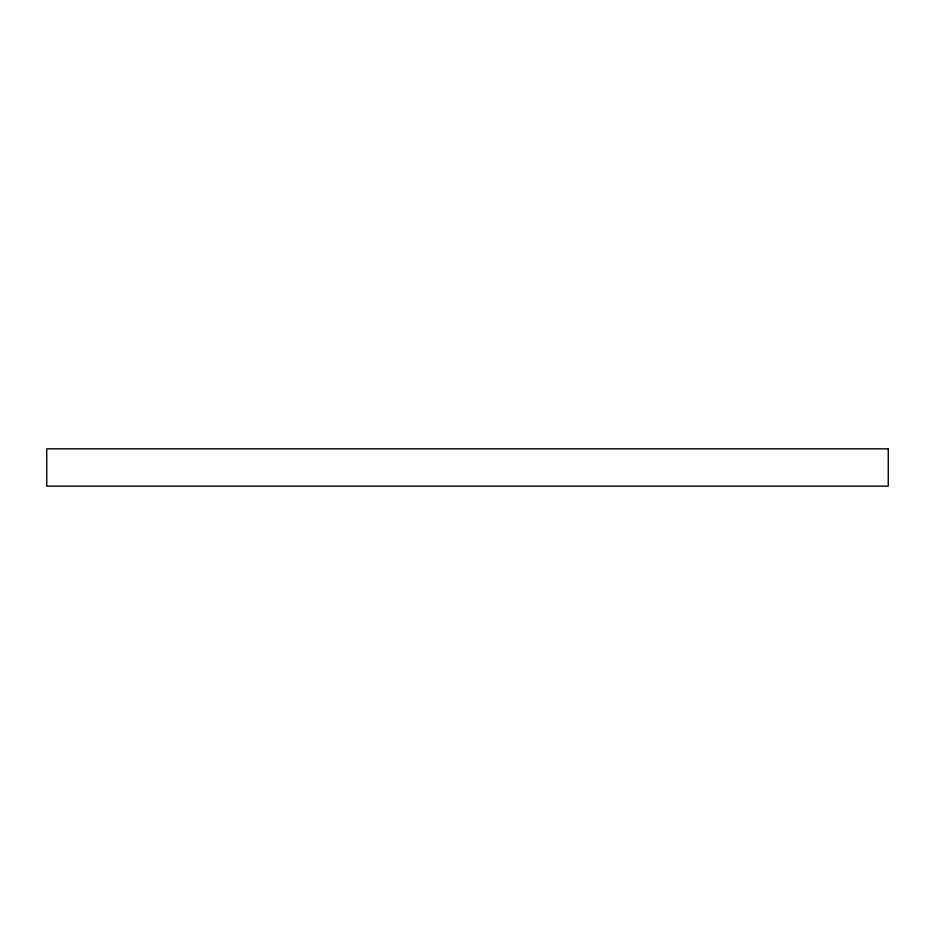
<?xml version="1.0" encoding="UTF-8"?>
<svg xmlns="http://www.w3.org/2000/svg" width="935" height="935" viewBox="0 0 935 935"><rect width="100%" height="100%" fill="white"/><g stroke="black" fill="none" stroke-linecap="round" stroke-linejoin="round"><path stroke-width="1.4" d="M888.25 448.835L46.75 448.835L46.75 486.165L888.25 486.165L888.25 448.835"/></g></svg>
